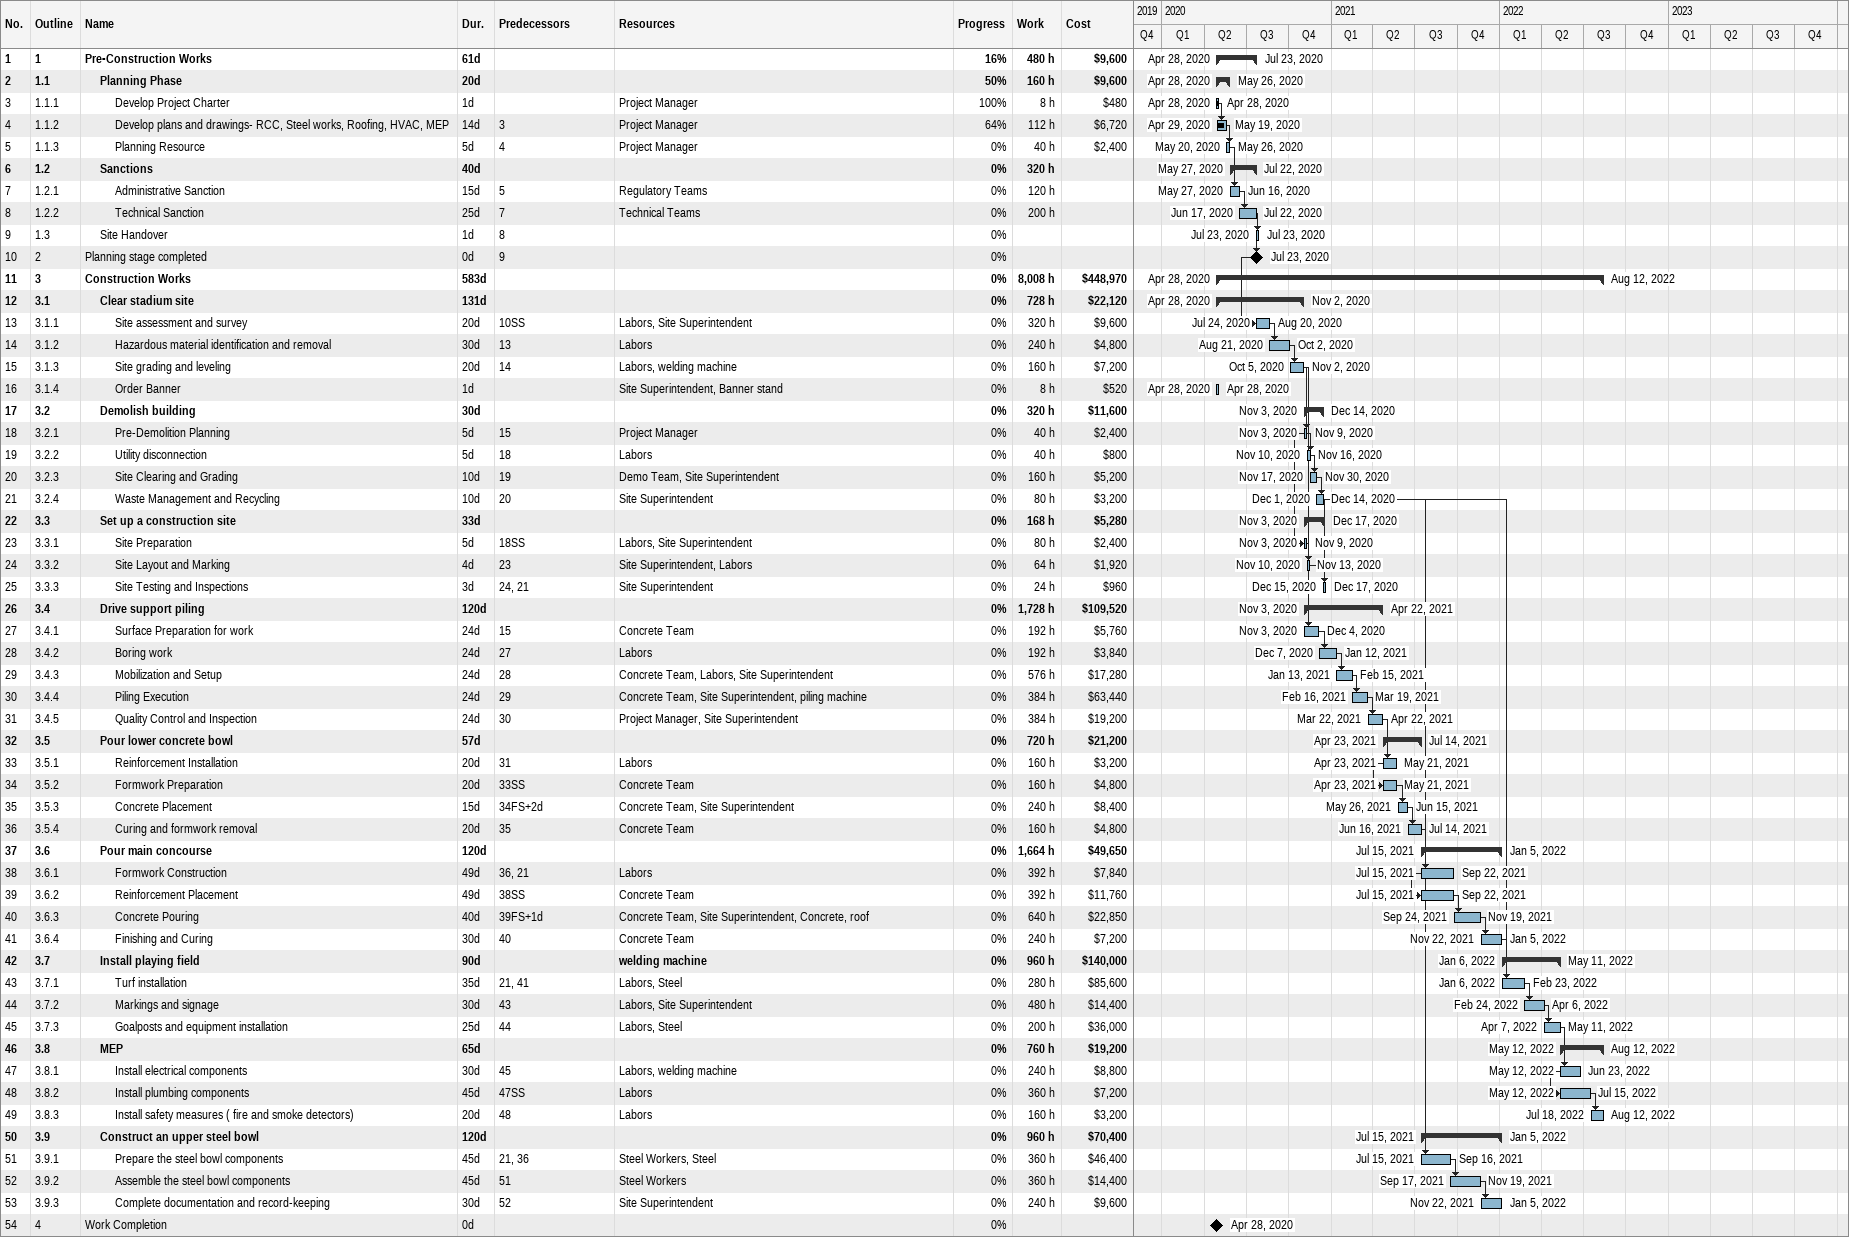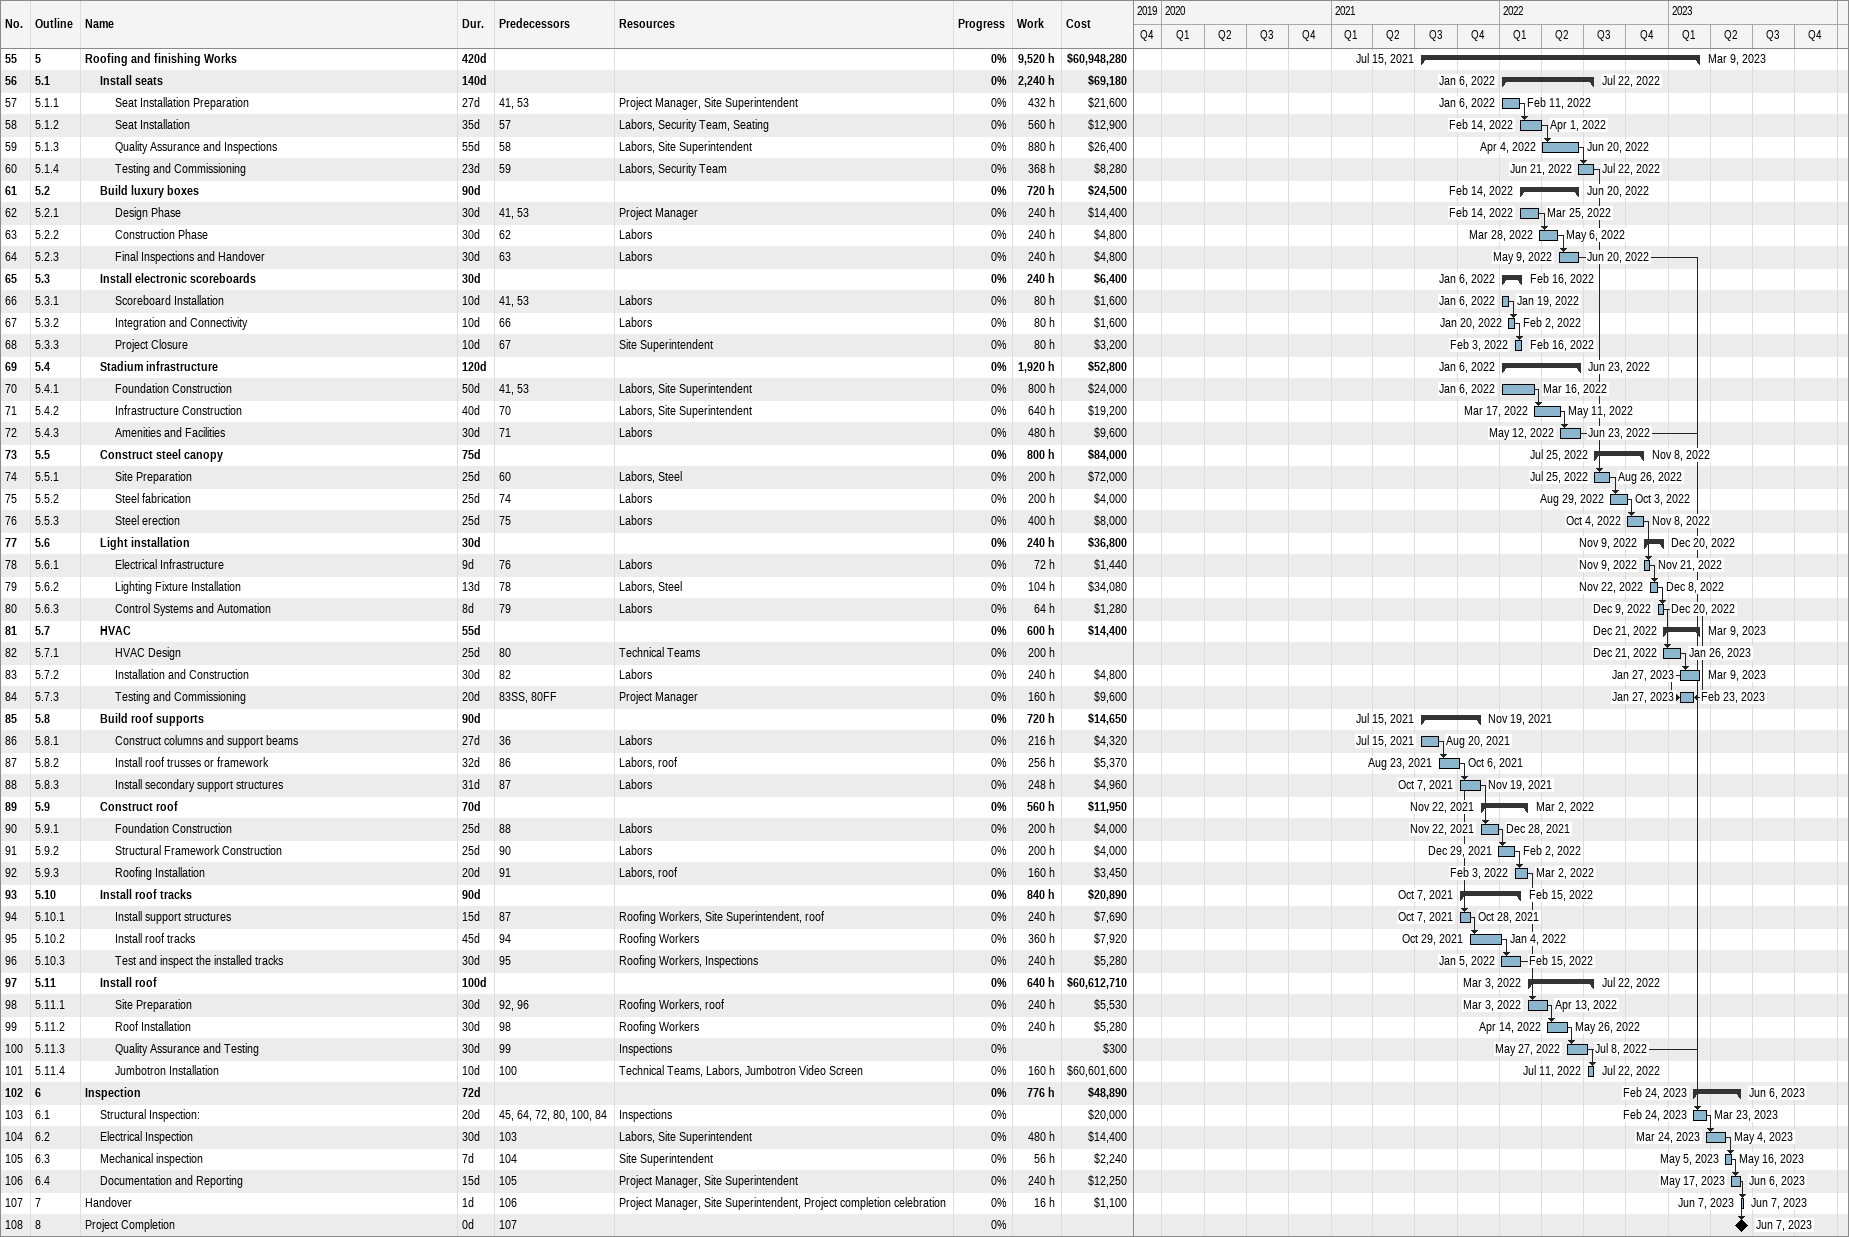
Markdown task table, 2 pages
| ID | WBS | Task | Duration | Start | Finish | Predecessors | Resources | % complete | Work (h) | Cost ($) |
|---|---|---|---|---|---|---|---|---|---|---|
| 1 | 1 | **Pre-Construction Works** | 61d | 2020-04-28 | 2020-07-23 |  |  | 16 | 480 | 9600 |
| 2 | 1.1 | **Planning Phase** | 20d | 2020-04-28 | 2020-05-26 |  |  | 50 | 160 | 9600 |
| 3 | 1.1.1 | Develop Project Charter | 1d | 2020-04-28 | 2020-04-28 |  | Project Manager | 100 | 8 | 480 |
| 4 | 1.1.2 | Develop plans and drawings- RCC, Steel works, Roofing, HVAC, MEP | 14d | 2020-04-29 | 2020-05-19 | 3 | Project Manager | 64 | 112 | 6720 |
| 5 | 1.1.3 | Planning Resource | 5d | 2020-05-20 | 2020-05-26 | 4 | Project Manager | 0 | 40 | 2400 |
| 6 | 1.2 | **Sanctions** | 40d | 2020-05-27 | 2020-07-22 |  |  | 0 | 320 |  |
| 7 | 1.2.1 | Administrative Sanction | 15d | 2020-05-27 | 2020-06-16 | 5 | Regulatory Teams | 0 | 120 |  |
| 8 | 1.2.2 | Technical Sanction | 25d | 2020-06-17 | 2020-07-22 | 7 | Technical Teams | 0 | 200 |  |
| 9 | 1.3 | Site Handover | 1d | 2020-07-23 | 2020-07-23 | 8 |  | 0 |  |  |
| 10 | 2 | Planning stage completed | 0d | 2020-07-23 | 2020-07-23 | 9 |  | 0 |  |  |
| 11 | 3 | **Construction Works** | 583d | 2020-04-28 | 2022-08-12 |  |  | 0 | 8008 | 448970 |
| 12 | 3.1 | **Clear stadium site** | 131d | 2020-04-28 | 2020-11-02 |  |  | 0 | 728 | 22120 |
| 13 | 3.1.1 | Site assessment and survey | 20d | 2020-07-24 | 2020-08-20 | 10SS | Labors, Site Superintendent | 0 | 320 | 9600 |
| 14 | 3.1.2 | Hazardous material identification and removal | 30d | 2020-08-21 | 2020-10-02 | 13 | Labors | 0 | 240 | 4800 |
| 15 | 3.1.3 | Site grading and leveling | 20d | 2020-10-05 | 2020-11-02 | 14 | Labors, welding machine | 0 | 160 | 7200 |
| 16 | 3.1.4 | Order Banner | 1d | 2020-04-28 | 2020-04-28 |  | Site Superintendent, Banner stand | 0 | 8 | 520 |
| 17 | 3.2 | **Demolish building** | 30d | 2020-11-03 | 2020-12-14 |  |  | 0 | 320 | 11600 |
| 18 | 3.2.1 | Pre-Demolition Planning | 5d | 2020-11-03 | 2020-11-09 | 15 | Project Manager | 0 | 40 | 2400 |
| 19 | 3.2.2 | Utility disconnection | 5d | 2020-11-10 | 2020-11-16 | 18 | Labors | 0 | 40 | 800 |
| 20 | 3.2.3 | Site Clearing and Grading | 10d | 2020-11-17 | 2020-11-30 | 19 | Demo Team, Site Superintendent | 0 | 160 | 5200 |
| 21 | 3.2.4 | Waste Management and Recycling | 10d | 2020-12-01 | 2020-12-14 | 20 | Site Superintendent | 0 | 80 | 3200 |
| 22 | 3.3 | **Set up a construction site** | 33d | 2020-11-03 | 2020-12-17 |  |  | 0 | 168 | 5280 |
| 23 | 3.3.1 | Site Preparation | 5d | 2020-11-03 | 2020-11-09 | 18SS | Labors, Site Superintendent | 0 | 80 | 2400 |
| 24 | 3.3.2 | Site Layout and Marking | 4d | 2020-11-10 | 2020-11-13 | 23 | Site Superintendent, Labors | 0 | 64 | 1920 |
| 25 | 3.3.3 | Site Testing and Inspections | 3d | 2020-12-15 | 2020-12-17 | 24, 21 | Site Superintendent | 0 | 24 | 960 |
| 26 | 3.4 | **Drive support piling** | 120d | 2020-11-03 | 2021-04-22 |  |  | 0 | 1728 | 109520 |
| 27 | 3.4.1 | Surface Preparation for work | 24d | 2020-11-03 | 2020-12-04 | 15 | Concrete Team | 0 | 192 | 5760 |
| 28 | 3.4.2 | Boring work | 24d | 2020-12-07 | 2021-01-12 | 27 | Labors | 0 | 192 | 3840 |
| 29 | 3.4.3 | Mobilization and Setup | 24d | 2021-01-13 | 2021-02-15 | 28 | Concrete Team, Labors, Site Superintendent | 0 | 576 | 17280 |
| 30 | 3.4.4 | Piling Execution | 24d | 2021-02-16 | 2021-03-19 | 29 | Concrete Team, Site Superintendent, piling machine | 0 | 384 | 63440 |
| 31 | 3.4.5 | Quality Control and Inspection | 24d | 2021-03-22 | 2021-04-22 | 30 | Project Manager, Site Superintendent | 0 | 384 | 19200 |
| 32 | 3.5 | **Pour lower concrete bowl** | 57d | 2021-04-23 | 2021-07-14 |  |  | 0 | 720 | 21200 |
| 33 | 3.5.1 | Reinforcement Installation | 20d | 2021-04-23 | 2021-05-21 | 31 | Labors | 0 | 160 | 3200 |
| 34 | 3.5.2 | Formwork Preparation | 20d | 2021-04-23 | 2021-05-21 | 33SS | Concrete Team | 0 | 160 | 4800 |
| 35 | 3.5.3 | Concrete Placement | 15d | 2021-05-26 | 2021-06-15 | 34FS+2d | Concrete Team, Site Superintendent | 0 | 240 | 8400 |
| 36 | 3.5.4 | Curing and formwork removal | 20d | 2021-06-16 | 2021-07-14 | 35 | Concrete Team | 0 | 160 | 4800 |
| 37 | 3.6 | **Pour main concourse** | 120d | 2021-07-15 | 2022-01-05 |  |  | 0 | 1664 | 49650 |
| 38 | 3.6.1 | Formwork Construction | 49d | 2021-07-15 | 2021-09-22 | 36, 21 | Labors | 0 | 392 | 7840 |
| 39 | 3.6.2 | Reinforcement Placement | 49d | 2021-07-15 | 2021-09-22 | 38SS | Concrete Team | 0 | 392 | 11760 |
| 40 | 3.6.3 | Concrete Pouring | 40d | 2021-09-24 | 2021-11-19 | 39FS+1d | Concrete Team, Site Superintendent, Concrete, roof | 0 | 640 | 22850 |
| 41 | 3.6.4 | Finishing and Curing | 30d | 2021-11-22 | 2022-01-05 | 40 | Concrete Team | 0 | 240 | 7200 |
| 42 | 3.7 | **Install playing field** | 90d | 2022-01-06 | 2022-05-11 |  | welding machine | 0 | 960 | 140000 |
| 43 | 3.7.1 | Turf installation | 35d | 2022-01-06 | 2022-02-23 | 21, 41 | Labors, Steel | 0 | 280 | 85600 |
| 44 | 3.7.2 | Markings and signage | 30d | 2022-02-24 | 2022-04-06 | 43 | Labors, Site Superintendent | 0 | 480 | 14400 |
| 45 | 3.7.3 | Goalposts and equipment installation | 25d | 2022-04-07 | 2022-05-11 | 44 | Labors, Steel | 0 | 200 | 36000 |
| 46 | 3.8 | **MEP** | 65d | 2022-05-12 | 2022-08-12 |  |  | 0 | 760 | 19200 |
| 47 | 3.8.1 | Install electrical components | 30d | 2022-05-12 | 2022-06-23 | 45 | Labors, welding machine | 0 | 240 | 8800 |
| 48 | 3.8.2 | Install plumbing components | 45d | 2022-05-12 | 2022-07-15 | 47SS | Labors | 0 | 360 | 7200 |
| 49 | 3.8.3 | Install safety measures ( fire and smoke detectors) | 20d | 2022-07-18 | 2022-08-12 | 48 | Labors | 0 | 160 | 3200 |
| 50 | 3.9 | **Construct an upper steel bowl** | 120d | 2021-07-15 | 2022-01-05 |  |  | 0 | 960 | 70400 |
| 51 | 3.9.1 | Prepare the steel bowl components | 45d | 2021-07-15 | 2021-09-16 | 21, 36 | Steel Workers, Steel | 0 | 360 | 46400 |
| 52 | 3.9.2 | Assemble the steel bowl components | 45d | 2021-09-17 | 2021-11-19 | 51 | Steel Workers | 0 | 360 | 14400 |
| 53 | 3.9.3 | Complete documentation and record-keeping | 30d | 2021-11-22 | 2022-01-05 | 52 | Site Superintendent | 0 | 240 | 9600 |
| 54 | 4 | Work Completion | 0d | 2020-04-28 | 2020-04-28 |  |  | 0 |  |  |
| 55 | 5 | **Roofing and finishing Works** | 420d | 2021-07-15 | 2023-03-09 |  |  | 0 | 9520 | 60948280 |
| 56 | 5.1 | **Install seats** | 140d | 2022-01-06 | 2022-07-22 |  |  | 0 | 2240 | 69180 |
| 57 | 5.1.1 | Seat Installation Preparation | 27d | 2022-01-06 | 2022-02-11 | 41, 53 | Project Manager, Site Superintendent | 0 | 432 | 21600 |
| 58 | 5.1.2 | Seat Installation | 35d | 2022-02-14 | 2022-04-01 | 57 | Labors, Security Team, Seating | 0 | 560 | 12900 |
| 59 | 5.1.3 | Quality Assurance and Inspections | 55d | 2022-04-04 | 2022-06-20 | 58 | Labors, Site Superintendent | 0 | 880 | 26400 |
| 60 | 5.1.4 | Testing and Commissioning | 23d | 2022-06-21 | 2022-07-22 | 59 | Labors, Security Team | 0 | 368 | 8280 |
| 61 | 5.2 | **Build luxury boxes** | 90d | 2022-02-14 | 2022-06-20 |  |  | 0 | 720 | 24500 |
| 62 | 5.2.1 | Design Phase | 30d | 2022-02-14 | 2022-03-25 | 41, 53 | Project Manager | 0 | 240 | 14400 |
| 63 | 5.2.2 | Construction Phase | 30d | 2022-03-28 | 2022-05-06 | 62 | Labors | 0 | 240 | 4800 |
| 64 | 5.2.3 | Final Inspections and Handover | 30d | 2022-05-09 | 2022-06-20 | 63 | Labors | 0 | 240 | 4800 |
| 65 | 5.3 | **Install electronic scoreboards** | 30d | 2022-01-06 | 2022-02-16 |  |  | 0 | 240 | 6400 |
| 66 | 5.3.1 | Scoreboard Installation | 10d | 2022-01-06 | 2022-01-19 | 41, 53 | Labors | 0 | 80 | 1600 |
| 67 | 5.3.2 | Integration and Connectivity | 10d | 2022-01-20 | 2022-02-02 | 66 | Labors | 0 | 80 | 1600 |
| 68 | 5.3.3 | Project Closure | 10d | 2022-02-03 | 2022-02-16 | 67 | Site Superintendent | 0 | 80 | 3200 |
| 69 | 5.4 | **Stadium infrastructure** | 120d | 2022-01-06 | 2022-06-23 |  |  | 0 | 1920 | 52800 |
| 70 | 5.4.1 | Foundation Construction | 50d | 2022-01-06 | 2022-03-16 | 41, 53 | Labors, Site Superintendent | 0 | 800 | 24000 |
| 71 | 5.4.2 | Infrastructure Construction | 40d | 2022-03-17 | 2022-05-11 | 70 | Labors, Site Superintendent | 0 | 640 | 19200 |
| 72 | 5.4.3 | Amenities and Facilities | 30d | 2022-05-12 | 2022-06-23 | 71 | Labors | 0 | 480 | 9600 |
| 73 | 5.5 | **Construct steel canopy** | 75d | 2022-07-25 | 2022-11-08 |  |  | 0 | 800 | 84000 |
| 74 | 5.5.1 | Site Preparation | 25d | 2022-07-25 | 2022-08-26 | 60 | Labors, Steel | 0 | 200 | 72000 |
| 75 | 5.5.2 | Steel fabrication | 25d | 2022-08-29 | 2022-10-03 | 74 | Labors | 0 | 200 | 4000 |
| 76 | 5.5.3 | Steel erection | 25d | 2022-10-04 | 2022-11-08 | 75 | Labors | 0 | 400 | 8000 |
| 77 | 5.6 | **Light installation** | 30d | 2022-11-09 | 2022-12-20 |  |  | 0 | 240 | 36800 |
| 78 | 5.6.1 | Electrical Infrastructure | 9d | 2022-11-09 | 2022-11-21 | 76 | Labors | 0 | 72 | 1440 |
| 79 | 5.6.2 | Lighting Fixture Installation | 13d | 2022-11-22 | 2022-12-08 | 78 | Labors, Steel | 0 | 104 | 34080 |
| 80 | 5.6.3 | Control Systems and Automation | 8d | 2022-12-09 | 2022-12-20 | 79 | Labors | 0 | 64 | 1280 |
| 81 | 5.7 | **HVAC** | 55d | 2022-12-21 | 2023-03-09 |  |  | 0 | 600 | 14400 |
| 82 | 5.7.1 | HVAC Design | 25d | 2022-12-21 | 2023-01-26 | 80 | Technical Teams | 0 | 200 |  |
| 83 | 5.7.2 | Installation and Construction | 30d | 2023-01-27 | 2023-03-09 | 82 | Labors | 0 | 240 | 4800 |
| 84 | 5.7.3 | Testing and Commissioning | 20d | 2023-01-27 | 2023-02-23 | 83SS, 80FF | Project Manager | 0 | 160 | 9600 |
| 85 | 5.8 | **Build roof supports** | 90d | 2021-07-15 | 2021-11-19 |  |  | 0 | 720 | 14650 |
| 86 | 5.8.1 | Construct columns and support beams | 27d | 2021-07-15 | 2021-08-20 | 36 | Labors | 0 | 216 | 4320 |
| 87 | 5.8.2 | Install roof trusses or framework | 32d | 2021-08-23 | 2021-10-06 | 86 | Labors, roof | 0 | 256 | 5370 |
| 88 | 5.8.3 | Install secondary support structures | 31d | 2021-10-07 | 2021-11-19 | 87 | Labors | 0 | 248 | 4960 |
| 89 | 5.9 | **Construct roof** | 70d | 2021-11-22 | 2022-03-02 |  |  | 0 | 560 | 11950 |
| 90 | 5.9.1 | Foundation Construction | 25d | 2021-11-22 | 2021-12-28 | 88 | Labors | 0 | 200 | 4000 |
| 91 | 5.9.2 | Structural Framework Construction | 25d | 2021-12-29 | 2022-02-02 | 90 | Labors | 0 | 200 | 4000 |
| 92 | 5.9.3 | Roofing Installation | 20d | 2022-02-03 | 2022-03-02 | 91 | Labors, roof | 0 | 160 | 3450 |
| 93 | 5.10 | **Install roof tracks** | 90d | 2021-10-07 | 2022-02-15 |  |  | 0 | 840 | 20890 |
| 94 | 5.10.1 | Install support structures | 15d | 2021-10-07 | 2021-10-28 | 87 | Roofing Workers, Site Superintendent, roof | 0 | 240 | 7690 |
| 95 | 5.10.2 | Install roof tracks | 45d | 2021-10-29 | 2022-01-04 | 94 | Roofing Workers | 0 | 360 | 7920 |
| 96 | 5.10.3 | Test and inspect the installed tracks | 30d | 2022-01-05 | 2022-02-15 | 95 | Roofing Workers, Inspections | 0 | 240 | 5280 |
| 97 | 5.11 | **Install roof** | 100d | 2022-03-03 | 2022-07-22 |  |  | 0 | 640 | 60612710 |
| 98 | 5.11.1 | Site Preparation | 30d | 2022-03-03 | 2022-04-13 | 92, 96 | Roofing Workers, roof | 0 | 240 | 5530 |
| 99 | 5.11.2 | Roof Installation | 30d | 2022-04-14 | 2022-05-26 | 98 | Roofing Workers | 0 | 240 | 5280 |
| 100 | 5.11.3 | Quality Assurance and Testing | 30d | 2022-05-27 | 2022-07-08 | 99 | Inspections | 0 |  | 300 |
| 101 | 5.11.4 | Jumbotron Installation | 10d | 2022-07-11 | 2022-07-22 | 100 | Technical Teams, Labors, Jumbotron Video Screen | 0 | 160 | 60601600 |
| 102 | 6 | **Inspection** | 72d | 2023-02-24 | 2023-06-06 |  |  | 0 | 776 | 48890 |
| 103 | 6.1 | Structural Inspection: | 20d | 2023-02-24 | 2023-03-23 | 45, 64, 72, 80, 100, 84 | Inspections | 0 |  | 20000 |
| 104 | 6.2 | Electrical Inspection | 30d | 2023-03-24 | 2023-05-04 | 103 | Labors, Site Superintendent | 0 | 480 | 14400 |
| 105 | 6.3 | Mechanical inspection | 7d | 2023-05-05 | 2023-05-16 | 104 | Site Superintendent | 0 | 56 | 2240 |
| 106 | 6.4 | Documentation and Reporting | 15d | 2023-05-17 | 2023-06-06 | 105 | Project Manager, Site Superintendent | 0 | 240 | 12250 |
| 107 | 7 | Handover | 1d | 2023-06-07 | 2023-06-07 | 106 | Project Manager, Site Superintendent, Project completion celebration | 0 | 16 | 1100 |
| 108 | 8 | Project Completion | 0d | 2023-06-07 | 2023-06-07 | 107 |  | 0 |  |  |
